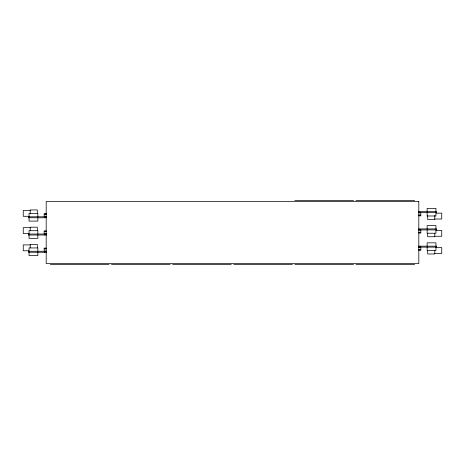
<?xml version="1.0" encoding="UTF-8"?>
<svg xmlns="http://www.w3.org/2000/svg" width="465" height="465" viewBox="0 0 465 465"><rect width="100%" height="100%" fill="white"/><g stroke="black" fill="none" stroke-linecap="round" stroke-linejoin="round"><path stroke-width="0.7" d="M44.477 217.283L44.448 217.771L44.506 217.283M44.477 234.523L44.448 235.011L44.506 234.523M44.477 251.757L44.448 252.245L44.506 251.757M44.489 217.626L44.588 217.225M44.489 234.866L44.588 234.459M44.489 252.1L44.588 251.699M294.845 200.531L353.534 200.531M355.969 200.531L414.658 200.531M30.219 210.436L23.25 210.436L23.25 216.306L28.824 216.306M418.454 211.685L436.618 211.685L436.618 212.662L418.454 212.662M418.669 212.755L420.813 212.755L420.813 215.115L418.669 215.115M436.176 213.15L441.75 213.15L441.75 219.021L434.781 219.021M46.331 213.638L44.187 213.638L44.187 214.249L46.331 214.249M46.331 214.342L44.187 214.342L44.187 216.702L46.331 216.702M418.669 215.202L420.813 215.202L420.813 215.818L418.669 215.818M46.547 216.795L28.382 216.795L28.382 217.771L46.547 217.771M30.219 227.676L23.25 227.676L23.25 233.54L28.824 233.54M418.454 228.919L436.618 228.919L436.618 229.902L418.454 229.902M418.669 229.989L420.813 229.989L420.813 232.349L418.669 232.349M436.176 230.39L441.75 230.39L441.75 236.255L434.781 236.255M46.331 230.878L44.187 230.878L44.187 231.489L46.331 231.489M46.331 231.582L44.187 231.582L44.187 233.942L46.331 233.942M418.669 232.442L420.813 232.442L420.813 233.052L418.669 233.052M46.547 234.029L28.382 234.029L28.382 235.011L46.547 235.011M30.219 244.91L23.25 244.91L23.25 250.78L28.824 250.78M418.454 246.159L436.618 246.159L436.618 247.136L418.454 247.136M418.669 247.229L420.813 247.229L420.813 249.589M436.176 247.624L441.75 247.624L441.75 253.495L434.781 253.495M46.331 248.112L44.187 248.112L44.187 248.729L46.331 248.729M46.331 248.816L44.187 248.816L44.187 251.176L46.331 251.176M418.669 249.589L420.813 249.682L420.813 250.292L418.669 250.292M46.547 251.269L28.382 251.269L28.382 252.245L46.547 252.245M50.336 264.469L109.025 264.469M111.46 264.469L170.149 264.469M172.591 264.469L231.279 264.469M233.715 264.469L292.404 264.469M294.845 264.469L353.534 264.469M355.969 264.469L414.658 264.469M420.494 212.174L420.546 212.662L420.523 212.174M420.494 229.408L420.546 229.902L420.523 229.408M420.494 246.648L420.546 247.136L420.523 246.648M435.943 211.685L435.943 208.361L427.143 208.361L427.143 211.685M435.943 212.662L435.943 215.987L427.143 215.987L427.143 212.662M435.943 228.919L435.943 225.595L427.143 225.595L427.143 228.919M435.943 229.902L435.943 233.227L427.143 233.227L427.143 229.902M435.943 246.159L435.943 242.835L427.143 242.835L427.143 246.159M435.943 247.136L435.943 250.461L427.143 250.461L427.143 247.136M434.781 215.4L434.781 219.509L427.69 219.509L427.69 215.4M434.781 233.32L434.781 236.743L427.69 236.743L427.69 233.32M434.781 250.559L434.781 253.983L427.69 253.983L427.69 250.559M37.857 216.795L37.857 213.47L29.057 213.47L29.057 216.795M37.857 217.771L37.857 221.096L29.057 221.096L29.057 217.771M37.857 234.029L37.857 230.704L29.057 230.704L29.057 234.029M37.857 235.011L37.857 238.336L29.057 238.336L29.057 235.011M37.857 251.269L37.857 247.944L29.057 247.944L29.057 251.269M37.857 252.245L37.857 255.57L29.057 255.57L29.057 252.245M37.31 213.371L37.31 209.948L30.219 209.948L30.219 213.371M37.31 230.611L37.31 227.187L30.219 227.187L30.219 230.611M37.31 247.845L37.31 244.421L30.219 244.421L30.219 247.845M418.814 201.45L46.186 201.45L46.186 263.55L418.814 263.55L418.814 201.45"/></g></svg>
